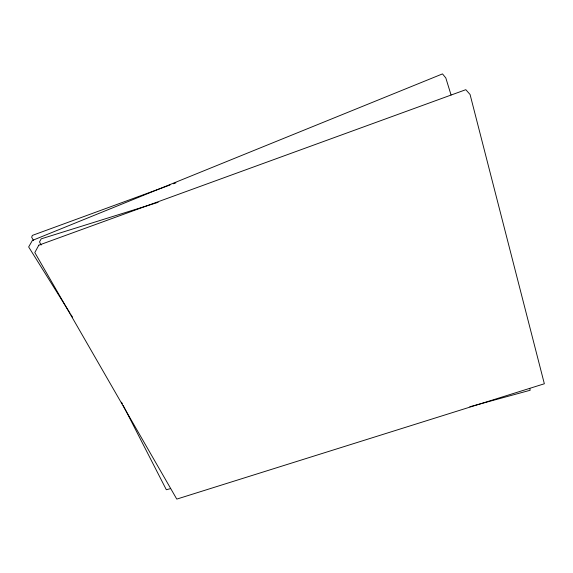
<?xml version="1.0" encoding="UTF-8"?>
<svg xmlns="http://www.w3.org/2000/svg" width="573" height="573" viewBox="0 0 573 573"><rect width="100%" height="100%" fill="white"/><g stroke="black" fill="none" stroke-linecap="round" stroke-linejoin="round"><path stroke-width="0.86" d="M170.023 185.007L32.346 235.41L31.665 237.265L33.449 240.366M173.383 183.775L175.904 182.851M158.141 202.326L41.206 238.841L39.516 241.921L41.113 245.051M170.654 488.576L166.342 489.75L123.152 405.39M469.81 406.758L530.161 390.256L529.803 388.501M70.092 313.302L28.65 246.942L32.396 240.438L442.499 73.896L445.808 77.942L451.066 95.003M71.045 314.821L72.47 317.091M121.519 402.203L122.336 403.8M38.835 245.165L34.803 252.55L176.778 499.104L544.35 383.767L470.068 94.488L465.82 89.682L38.835 245.165"/></g></svg>
